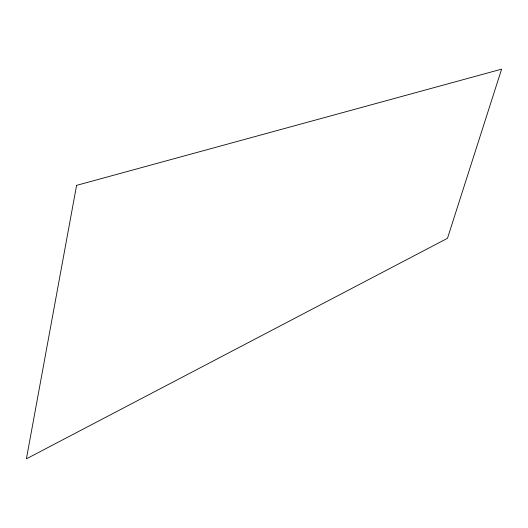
<?xml version="1.0" encoding="UTF-8"?>
<svg xmlns="http://www.w3.org/2000/svg" width="528" height="528" viewBox="0 0 528 528"><rect width="100%" height="100%" fill="white"/><g stroke="black" fill="none" stroke-linecap="round" stroke-linejoin="round"><path stroke-width="0.79" d="M76.58 185.368L26.4 458.839L447.48 238.3L501.6 69.161L76.58 185.368"/></g></svg>
